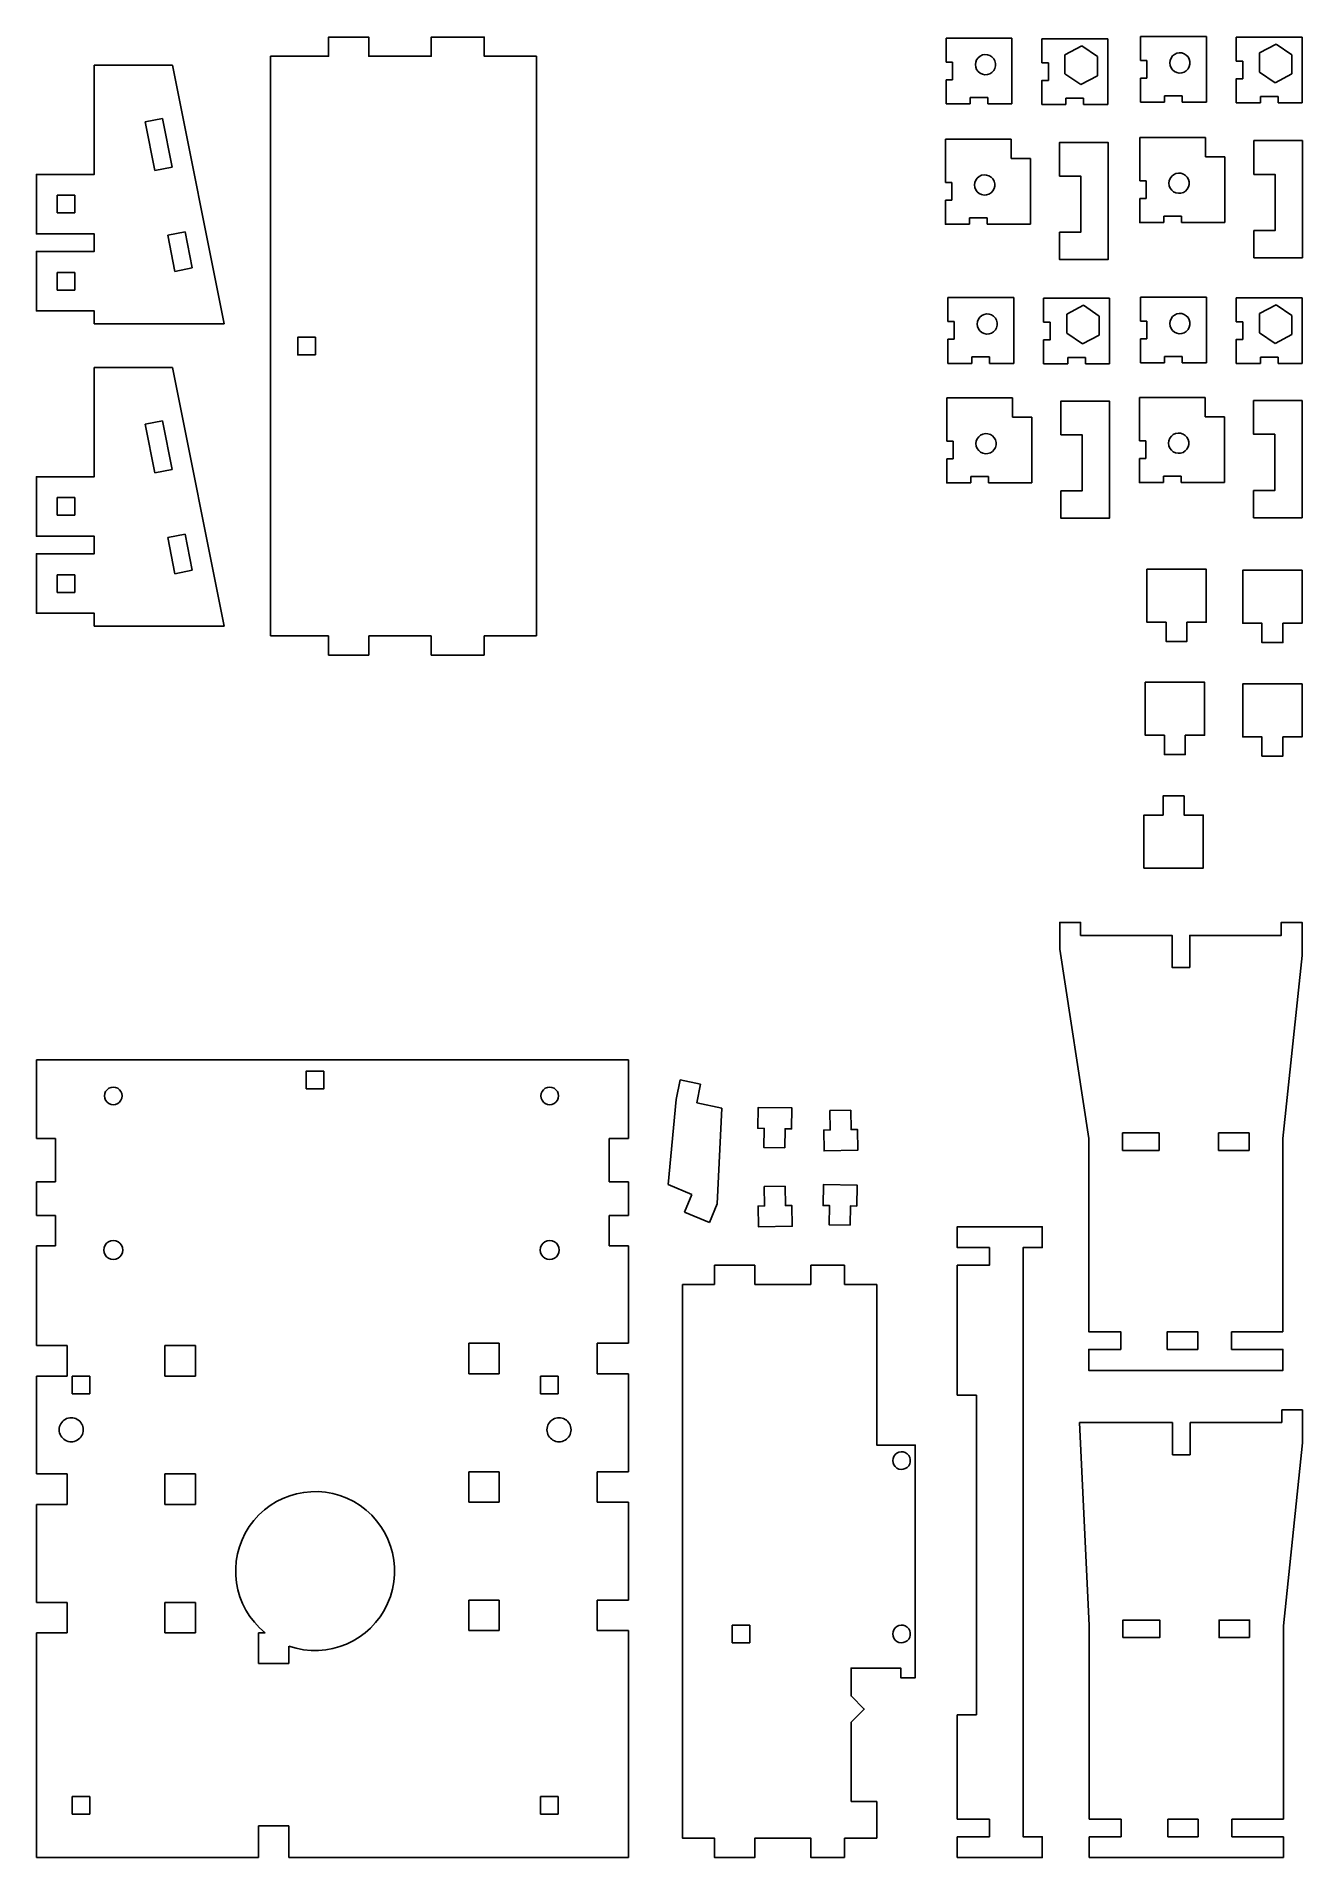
# Model space of a CAD drawing. Extents: x 7 to 204, y 7 to 290.
import ezdxf

# ---------------------------------------------------------------- set-up
doc = ezdxf.new("R2010")
doc.units = 0
for name, color, linetype in [('Base_pole_001_contour', 7, 'CONTINUOUS'), ('Base_pole_002_contour', 7, 'CONTINUOUS'), ('Base_pole_003_contour', 7, 'CONTINUOUS'), ('Base_pole_004_contour', 7, 'CONTINUOUS'), ('Base_pole_005_contour', 7, 'CONTINUOUS'), ('Enclosure___Card_reader_Back_beam_contour', 7, 'CONTINUOUS'), ('Enclosure___Card_reader_peg_001_contour', 7, 'CONTINUOUS'), ('Enclosure___Card_reader_peg_002_contour', 7, 'CONTINUOUS'), ('Enclosure___Card_reader_peg_003_contour', 7, 'CONTINUOUS'), ('Enclosure___Card_reader_peg_004_contour', 7, 'CONTINUOUS'), ('Enclosure___Lid_nut_holder_banana_peg002_contour', 7, 'CONTINUOUS'), ('Enclosure___Lid_nut_holder_base002_contour', 7, 'CONTINUOUS'), ('Enclosure___Lid_nut_holder_nut_mount002_contour', 7, 'CONTINUOUS'), ('Enclosure___Lid_Nut_holder_pull_plate002_contour', 7, 'CONTINUOUS'), ('OLED_stand_beam_contour', 7, 'CONTINUOUS'), ('OLED_stand_L_002_contour', 7, 'CONTINUOUS'), ('Reader_mount_002_contour', 7, 'CONTINUOUS'), ('View002', 7, 'CONTINUOUS'), ('View003', 7, 'CONTINUOUS')]:
    doc.layers.add(name, color=color, linetype=linetype)

msp = doc.modelspace()

# ---------------------------------------------------------------- linework, layer by layer
at = {"layer": 'Base_pole_001_contour', "color": 7}
for points in [[(185.250209, 160.680399), (188.375211, 160.680399), (188.375211, 168.930599), (185.375209, 168.930599), (185.375209, 171.930598), (182.12521, 171.930598), (182.12521, 168.930599), (179.125211, 168.930599), (179.125211, 160.680399), (182.25021, 160.680399)], [(185.250209, 160.680399), (182.25021, 160.680399)]]:
    msp.add_lwpolyline(points, dxfattribs=at)
at = {"layer": 'Base_pole_002_contour', "color": 7}
for points in [[(200.64735, 189.371998), (203.772352, 189.371998), (203.772352, 181.121996), (200.772353, 181.121996), (200.772353, 178.121997), (197.522351, 178.121997), (197.522351, 181.121996), (194.522352, 181.121996), (194.522352, 189.371998), (197.647351, 189.371998)], [(200.64735, 189.371998), (197.647351, 189.371998)]]:
    msp.add_lwpolyline(points, dxfattribs=at)
at = {"layer": 'Base_pole_003_contour', "color": 7}
for points in [[(185.44953, 189.619526), (188.574532, 189.619526), (188.574532, 181.369527), (185.574533, 181.369527), (185.574533, 178.369525), (182.324531, 178.369525), (182.324531, 181.369527), (179.324532, 181.369527), (179.324532, 189.619526), (182.449531, 189.619526)], [(185.44953, 189.619526), (182.449531, 189.619526)]]:
    msp.add_lwpolyline(points, dxfattribs=at)
at = {"layer": 'Base_pole_004_contour', "color": 7}
for points in [[(185.710632, 207.2222), (188.835631, 207.2222), (188.835631, 198.9722), (185.835631, 198.9722), (185.835631, 195.972199), (182.585633, 195.972199), (182.585633, 198.9722), (179.585631, 198.9722), (179.585631, 207.2222), (182.710632, 207.2222)], [(185.710632, 207.2222), (182.710632, 207.2222)]]:
    msp.add_lwpolyline(points, dxfattribs=at)
at = {"layer": 'Base_pole_005_contour', "color": 7}
for points in [[(200.646845, 207.062167), (203.771847, 207.062167), (203.771847, 198.812167), (200.771847, 198.812167), (200.771847, 195.812168), (197.521846, 195.812168), (197.521846, 198.812167), (194.521847, 198.812167), (194.521847, 207.062167), (197.646846, 207.062167)], [(200.646845, 207.062167), (197.646846, 207.062167)]]:
    msp.add_lwpolyline(points, dxfattribs=at)
at = {"layer": 'Enclosure___Card_reader_Back_beam_contour', "color": 7}
for points in [[(106.880054, 127.691561), (106.255754, 124.622561)], [(106.880054, 127.691561), (110.064854, 127.043562)], [(110.064854, 127.043562), (109.466753, 124.103563)], [(105.008754, 111.381563), (106.255754, 124.622561)], [(113.368952, 123.309561), (109.466753, 124.103563)], [(113.368952, 123.309561), (112.656752, 108.372562)], [(108.674053, 109.863563), (105.008754, 111.381563)], [(108.674053, 109.863563), (107.526053, 107.092561)], [(111.452554, 105.465561), (112.656752, 108.372562)], [(107.526053, 107.092561), (111.452554, 105.465561)]]:
    msp.add_lwpolyline(points, dxfattribs=at)
at = {"layer": 'Enclosure___Card_reader_peg_001_contour', "color": 7}
msp.add_lwpolyline([(133.343377, 105.054333), (130.093395, 105.111332), (130.146391, 108.110334), (129.146398, 108.128325), (129.202384, 111.377332), (134.452379, 111.286334), (134.395387, 108.036332), (133.395395, 108.054324)], close=True, dxfattribs=at)
at = {"layer": 'Enclosure___Card_reader_peg_002_contour', "color": 7}
msp.add_lwpolyline([(123.16864, 117.087254), (119.919141, 117.144254), (119.97154, 120.143255), (118.971642, 120.161247), (119.02834, 123.410254), (124.277541, 123.319256), (124.22084, 120.069254), (123.221041, 120.087246)], close=True, dxfattribs=at)
at = {"layer": 'Enclosure___Card_reader_peg_003_contour', "color": 7}
msp.add_lwpolyline([(119.96814, 111.064692), (123.218123, 111.121691), (123.27014, 108.121692), (124.270132, 108.139684), (124.327124, 104.88969), (119.078134, 104.797692), (119.021143, 108.047691), (120.021136, 108.064704)], close=True, dxfattribs=at)
at = {"layer": 'Enclosure___Card_reader_peg_004_contour', "color": 7}
msp.add_lwpolyline([(130.193068, 122.899663), (133.442067, 122.956663), (133.495068, 119.957663), (134.495069, 119.97465), (134.551068, 116.725664), (129.302068, 116.633663), (129.245069, 119.882665), (130.245067, 119.900656)], close=True, dxfattribs=at)
at = {"layer": 'Enclosure___Lid_nut_holder_banana_peg002_contour', "color": 7}
msp.add_lwpolyline([(199.647352, 233.487168), (203.772352, 233.487168), (203.772352, 215.237162), (196.222353, 215.237162), (196.222353, 219.487164), (199.522353, 219.487164), (199.522353, 228.237173), (196.222353, 228.237173), (196.222353, 233.487168)], close=True, dxfattribs=at)
at = {"layer": 'Enclosure___Lid_nut_holder_base002_contour', "color": 7}
for points in [[(178.606836, 245.859857), (178.606836, 249.609849)], [(178.606836, 249.609849), (188.856834, 249.609849)], [(188.856834, 249.609849), (188.856834, 239.359865)], [(183.583636, 246.56304), (183.887835, 246.814659)], [(183.887835, 246.814659), (184.245136, 246.982749)], [(184.245136, 246.982749), (184.632936, 247.056753)], [(184.632936, 247.056753), (185.026935, 247.031882)], [(185.026935, 247.031961), (185.402434, 246.909962)], [(185.402434, 246.909962), (185.735735, 246.698454)], [(178.606836, 245.859857), (179.606834, 245.859857)], [(179.606834, 245.859857), (179.606834, 243.109857)], [(183.156836, 245.484863), (183.206334, 245.876552)], [(183.206334, 245.093147), (183.156836, 245.484863)], [(183.206334, 245.876552), (183.351636, 246.243662)], [(183.351636, 244.726144), (183.206334, 245.093147)], [(183.351636, 246.243662), (183.583636, 246.56304)], [(183.583636, 244.406765), (183.351636, 244.726144)], [(183.887835, 244.155041), (183.583636, 244.406765)], [(184.245136, 243.986951), (183.887835, 244.155041)], [(184.632936, 243.912947), (184.245136, 243.986951)], [(185.026935, 243.937765), (184.632936, 243.912894)], [(185.402434, 244.059764), (185.026935, 243.937765)], [(185.735735, 244.271352), (185.402434, 244.059764)], [(185.735735, 246.698454), (186.006036, 246.41064)], [(186.006036, 244.559165), (185.735735, 244.271352)], [(186.006036, 246.41064), (186.196235, 246.064644)], [(186.196235, 244.905055), (186.006036, 244.559165)], [(186.196235, 246.064644), (186.294435, 245.682242)], [(186.294435, 245.287457), (186.196235, 244.905055)], [(186.294435, 245.682242), (186.294435, 245.287457)], [(178.606836, 243.109857), (178.606836, 239.359865)], [(179.606834, 243.109857), (178.606836, 243.109857)], [(178.606836, 239.359865), (182.356837, 239.359865)], [(182.356837, 240.359857), (185.106837, 240.359857)], [(182.356837, 239.359865), (182.356837, 240.359857)], [(185.106837, 240.359857), (185.106837, 239.359865)], [(185.106837, 239.359865), (188.856834, 239.359865)]]:
    msp.add_lwpolyline(points, dxfattribs=at)
at = {"layer": 'Enclosure___Lid_nut_holder_nut_mount002_contour', "color": 7}
for points in [[(203.772352, 249.518886), (193.522351, 249.518886)], [(193.522351, 245.768893), (193.522351, 249.518886)], [(199.733651, 248.405175), (197.11725, 247.029077)], [(197.11725, 247.029077), (197.11725, 244.063177)], [(202.177552, 246.724674), (199.733651, 248.405175)], [(203.772352, 249.518886), (203.772352, 239.268874)], [(194.522352, 245.768893), (194.522352, 243.018893), (193.522351, 243.018893), (193.522351, 239.268874)], [(194.522352, 245.768893), (193.522351, 245.768893)], [(197.11725, 244.063177), (199.561151, 242.382571)], [(202.177552, 243.758774), (202.177552, 246.724674)], [(199.561151, 242.382571), (202.177552, 243.758774)], [(197.272352, 239.268874), (193.522351, 239.268874)], [(197.272352, 240.268894), (197.272352, 239.268874)], [(200.022352, 240.268894), (197.272352, 240.268894)], [(200.022352, 239.268874), (200.022352, 240.268894)], [(203.772352, 239.268874), (200.022352, 239.268874)]]:
    msp.add_lwpolyline(points, dxfattribs=at)
at = {"layer": 'Enclosure___Lid_Nut_holder_pull_plate002_contour', "color": 7}
for points in [[(178.429065, 233.979637), (178.429065, 230.854643)], [(178.429065, 233.979637), (188.679063, 233.979637)], [(188.679063, 233.979637), (188.679063, 230.979632)], [(178.429065, 227.229349), (178.429065, 230.854643)], [(191.679065, 230.979632), (188.679063, 230.979632)], [(191.679065, 230.979632), (191.679065, 220.72933)], [(178.429065, 227.229349), (179.429063, 227.229349)], [(179.429063, 227.229349), (179.429063, 224.479349)], [(183.028564, 227.246335), (182.979065, 226.854355)], [(183.173965, 227.613338), (183.028564, 227.246335)], [(183.405965, 227.932346), (183.173965, 227.613338)], [(183.710165, 228.184441), (183.405965, 227.932346)], [(184.067365, 228.352531), (183.710165, 228.184441)], [(184.455165, 228.426535), (184.067365, 228.352531)], [(184.849265, 228.401744), (184.455165, 228.426615)], [(185.224663, 228.279744), (184.849265, 228.401744)], [(185.558065, 228.068342), (185.224663, 228.279744)], [(185.828265, 227.780343), (185.558065, 228.068342)], [(186.018464, 227.434348), (185.828265, 227.780343)], [(186.116664, 227.052342), (186.018464, 227.434348)], [(186.116664, 226.657346), (186.116664, 227.052342)], [(182.179066, 220.72933), (178.429065, 220.72933), (178.429065, 224.479349)], [(179.429063, 224.479349), (178.429065, 224.479349)], [(182.979065, 226.854355), (183.028564, 226.463353)], [(183.028564, 226.463353), (183.173965, 226.09635)], [(183.173965, 226.09635), (183.405965, 225.776336)], [(183.405965, 225.776336), (183.710165, 225.524347)], [(183.710165, 225.524347), (184.067365, 225.356337)], [(184.067365, 225.356337), (184.455165, 225.282333)], [(184.455165, 225.282333), (184.849265, 225.307468)], [(184.849265, 225.307336), (185.224663, 225.429335)], [(185.224663, 225.429335), (185.558065, 225.641346)], [(185.558065, 225.641346), (185.828265, 225.929345)], [(185.828265, 225.929345), (186.018464, 226.27534)], [(186.018464, 226.27534), (186.116664, 226.657346)], [(182.179066, 221.729349), (184.929066, 221.729349)], [(182.179066, 220.72933), (182.179066, 221.729349)], [(184.929066, 221.729349), (184.929066, 220.72933)], [(191.679065, 220.72933), (188.554064, 220.72933), (184.929066, 220.72933)]]:
    msp.add_lwpolyline(points, dxfattribs=at)
at = {"layer": 'OLED_stand_beam_contour', "color": 7}
for points in [[(150.045394, 78.572158), (150.045394, 98.822157), (155.045384, 98.822157), (155.045384, 101.572157), (150.045394, 101.572157), (150.045394, 104.822158), (160.170389, 104.822158), (163.295383, 104.822158), (163.295383, 101.572157), (160.295405, 101.572157), (160.295405, 9.82215), (163.295383, 9.82215), (163.295383, 6.572167), (160.170389, 6.572167)], [(150.045394, 78.572158), (153.045398, 78.572158)], [(153.045398, 78.572158), (153.045398, 28.82217)], [(150.045394, 28.82217), (150.045394, 12.572149)], [(153.045398, 28.82217), (150.045394, 28.82217)], [(150.045394, 12.572149), (155.045384, 12.572149)], [(155.045384, 12.572149), (155.045384, 9.82215)], [(150.045394, 9.82215), (150.045394, 6.572167)], [(155.045384, 9.82215), (150.045394, 9.82215)], [(150.045394, 6.572167), (160.170389, 6.572167)]]:
    msp.add_lwpolyline(points, dxfattribs=at)
at = {"layer": 'OLED_stand_L_002_contour', "color": 7}
for points in [[(203.772352, 147.073661), (203.772352, 150.080661), (203.772352, 152.20566), (200.522353, 152.20566), (200.522353, 150.205661), (186.272353, 150.205661), (186.272353, 145.20566), (183.522353, 145.20566), (183.522353, 150.205661), (169.272357, 150.205661), (169.272357, 152.20566), (166.022348, 152.20566), (166.022348, 150.080661)], [(166.022348, 148.071661), (166.022348, 150.080661)], [(170.522355, 118.57166), (166.022348, 148.071661)], [(200.772353, 118.57366), (203.772352, 147.073661)], [(175.772352, 119.455659), (175.772352, 116.705659)], [(181.522354, 119.455659), (175.772352, 119.455659)], [(181.522354, 116.705659), (181.522354, 119.455659)], [(190.772354, 119.455659), (190.772354, 116.705659)], [(195.522353, 119.455659), (190.772354, 119.455659)], [(195.522353, 116.705659), (195.522353, 119.455659)], [(170.522355, 118.57166), (170.522355, 88.45566), (175.522353, 88.45566), (175.522353, 85.70566), (170.522355, 85.70566), (170.522355, 82.455659), (200.772353, 82.455659), (200.772353, 85.70566), (192.772353, 85.70566)], [(175.772352, 116.705659), (181.522354, 116.705659)], [(190.772354, 116.705659), (195.522353, 116.705659)], [(200.772353, 88.45566), (200.772353, 118.57366)], [(182.772354, 85.70566), (182.772354, 88.45566), (187.522353, 88.45566), (187.522353, 85.70566)], [(192.772353, 88.45566), (192.772353, 85.70566)], [(200.772353, 88.45566), (192.772353, 88.45566)], [(182.772354, 85.70566), (187.522353, 85.70566)]]:
    msp.add_lwpolyline(points, dxfattribs=at)
at = {"layer": 'Reader_mount_002_contour', "color": 7}
for points in [[(112.242722, 98.822157), (118.492722, 98.822157)], [(112.242722, 95.822155), (112.242722, 98.822157)], [(118.492722, 98.822157), (118.492722, 95.822155)], [(127.242723, 98.822157), (132.492724, 98.822157)], [(127.242723, 95.822155), (127.242723, 98.822157)], [(132.492724, 98.822157), (132.492724, 95.822155)], [(107.242724, 95.822155), (112.242722, 95.822155)], [(107.242724, 95.822155), (107.242724, 9.572171), (112.242722, 9.572171), (112.242722, 6.572167), (118.492722, 6.572167), (118.492722, 9.572171), (127.242723, 9.572171), (127.242723, 6.572167), (132.492724, 6.572167)], [(118.492722, 95.822155), (127.242723, 95.822155)], [(132.492724, 95.822155), (137.492724, 95.822155)], [(133.492724, 15.322149), (133.492724, 27.645171), (135.544721, 29.697173), (133.492724, 31.74817), (133.492724, 36.072155), (141.242722, 36.072155), (141.242722, 34.572156), (143.492723, 34.572156), (143.492723, 70.822155), (137.492724, 70.822155), (137.492724, 95.822155)], [(139.992722, 68.397156), (140.035722, 68.739156)], [(140.035722, 68.055155), (139.992722, 68.397156)], [(140.035722, 68.739156), (140.162722, 69.059156)], [(140.162722, 69.059156), (140.365723, 69.338157)], [(140.365723, 69.338157), (140.630722, 69.558155)], [(140.630722, 69.558155), (140.942721, 69.704155)], [(140.942721, 69.704155), (141.281724, 69.769155)], [(141.281724, 69.769155), (141.625722, 69.747142)], [(141.625722, 69.747155), (141.952723, 69.641155)], [(141.952723, 69.641155), (142.243723, 69.456156)], [(142.243723, 69.456156), (142.479723, 69.205156)], [(142.479723, 69.205156), (142.645723, 68.903155)], [(142.645723, 68.903155), (142.731723, 68.569156)], [(142.731723, 68.224155), (142.645723, 67.890156)], [(142.731723, 68.569156), (142.731723, 68.224155)], [(140.162722, 67.734155), (140.035722, 68.055155)], [(140.365723, 67.455157), (140.162722, 67.734155)], [(140.630722, 67.236156), (140.365723, 67.455157)], [(140.942721, 67.089156), (140.630722, 67.236156)], [(141.281724, 67.024156), (140.942721, 67.089156)], [(141.625722, 67.046156), (141.281724, 67.024143)], [(141.952723, 67.152156), (141.625722, 67.046156)], [(142.243723, 67.337156), (141.952723, 67.152156)], [(142.479723, 67.588155), (142.243723, 67.337156)], [(142.645723, 67.890156), (142.479723, 67.588155)], [(114.992724, 42.772157), (114.992724, 40.022157)], [(117.742724, 42.772157), (114.992724, 42.772157)], [(117.742724, 40.022157), (117.742724, 42.772157)], [(140.365723, 42.338155), (140.630722, 42.558156)], [(140.630722, 42.558156), (140.942721, 42.704156)], [(140.942721, 42.704156), (141.281724, 42.769156)], [(141.281724, 42.769156), (141.625722, 42.747169)], [(141.625722, 42.747156), (141.952723, 42.641156)], [(141.952723, 42.641156), (142.243723, 42.456157)], [(114.992724, 40.022157), (117.742724, 40.022157)], [(139.992722, 41.397157), (140.035722, 41.739157)], [(140.035722, 41.055156), (139.992722, 41.397157)], [(140.035722, 41.739157), (140.162722, 42.059158)], [(140.162722, 40.734156), (140.035722, 41.055156)], [(140.162722, 42.059158), (140.365723, 42.338155)], [(140.365723, 40.455155), (140.162722, 40.734156)], [(140.630722, 40.236157), (140.365723, 40.455155)], [(140.942721, 40.089157), (140.630722, 40.236157)], [(141.281724, 40.024157), (140.942721, 40.089157)], [(141.625722, 40.046157), (141.281724, 40.024144)], [(141.952723, 40.152157), (141.625722, 40.046157)], [(142.243723, 40.337157), (141.952723, 40.152157)], [(142.243723, 42.456157), (142.479723, 42.205157)], [(142.479723, 40.588156), (142.243723, 40.337157)], [(142.479723, 42.205157), (142.645723, 41.903157)], [(142.645723, 40.890157), (142.479723, 40.588156)], [(142.645723, 41.903157), (142.731723, 41.569157)], [(142.731723, 41.224156), (142.645723, 40.890157)], [(142.731723, 41.569157), (142.731723, 41.224156)], [(137.492724, 15.322149), (133.492724, 15.322149)], [(137.492724, 9.572171), (137.492724, 15.322149)], [(132.492724, 9.572171), (132.492724, 6.572167)], [(137.492724, 9.572171), (132.492724, 9.572171)]]:
    msp.add_lwpolyline(points, dxfattribs=at)
at = {"layer": 'View002', "color": 7}
for points in [[(6.572153, 130.822154), (98.822155, 130.822154)], [(6.572153, 118.572152), (6.572153, 130.822154)], [(98.822155, 130.822154), (98.822155, 118.572152)], [(9.572152, 118.572152), (6.572153, 118.572152)], [(9.572152, 111.822152), (9.572152, 118.572152)], [(95.822154, 118.572152), (95.822154, 111.822152)], [(98.822155, 118.572152), (95.822154, 118.572152)], [(6.572153, 111.822152), (9.572152, 111.822152)], [(6.572153, 106.572152), (6.572153, 111.822152)], [(95.822154, 111.822152), (98.822155, 111.822152)], [(98.822155, 111.822152), (98.822155, 106.572152)], [(9.572152, 106.572152), (6.572153, 106.572152)], [(9.572152, 101.822151), (9.572152, 106.572152)], [(95.822154, 106.572152), (95.822154, 101.822151)], [(98.822155, 106.572152), (95.822154, 106.572152)], [(6.572153, 101.822151), (9.572152, 101.822151)], [(6.572153, 86.321153), (6.572153, 101.822151)], [(95.822154, 101.822151), (98.822155, 101.822151)], [(98.822155, 101.822151), (98.822155, 86.665153)], [(11.349152, 86.321153), (6.572153, 86.321153)], [(11.349152, 81.571151), (11.349152, 86.321153)], [(26.599155, 86.321153), (26.599155, 81.571151)], [(31.349154, 86.321153), (26.599155, 86.321153)], [(31.349154, 81.571151), (31.349154, 86.321153)], [(73.929155, 86.665153), (73.929155, 81.915152)], [(78.679154, 86.665153), (73.929155, 86.665153)], [(78.679154, 81.915152), (78.679154, 86.665153)], [(93.929155, 86.665153), (93.929155, 81.915152)], [(98.822155, 86.665153), (93.929155, 86.665153)], [(6.572153, 81.571151), (11.349152, 81.571151)], [(6.572153, 66.321153), (6.572153, 81.571151)], [(12.122153, 81.572152), (12.122153, 78.822152)], [(14.872153, 81.572152), (12.122153, 81.572152)], [(14.872153, 78.822152), (14.872153, 81.572152)], [(26.599155, 81.571151), (31.349154, 81.571151)], [(73.929155, 81.915152), (78.679154, 81.915152)], [(85.122155, 81.572152), (85.122155, 78.822152)], [(87.872155, 81.572152), (85.122155, 81.572152)], [(87.872155, 78.822152), (87.872155, 81.572152)], [(93.929155, 81.915152), (98.822155, 81.915152)], [(98.822155, 81.915152), (98.822155, 66.665154)], [(12.122153, 78.822152), (14.872153, 78.822152)], [(85.122155, 78.822152), (87.872155, 78.822152)], [(11.349152, 66.321153), (6.572153, 66.321153)], [(11.349152, 61.571152), (11.349152, 66.321153)], [(26.599155, 66.321153), (26.599155, 61.571152)], [(31.349154, 66.321153), (26.599155, 66.321153)], [(31.349154, 61.571152), (31.349154, 66.321153)], [(73.929155, 66.665154), (73.929155, 61.915152)], [(78.679154, 66.665154), (73.929155, 66.665154)], [(78.679154, 61.915152), (78.679154, 66.665154)], [(93.929155, 66.665154), (93.929155, 61.915152)], [(98.822155, 66.665154), (93.929155, 66.665154)], [(6.572153, 61.571152), (11.349152, 61.571152)], [(6.572153, 46.321153), (6.572153, 61.571152)], [(26.599155, 61.571152), (31.349154, 61.571152)], [(73.929155, 61.915152), (78.679154, 61.915152)], [(93.929155, 61.915152), (98.822155, 61.915152)], [(98.822155, 61.915152), (98.822155, 46.665151)], [(11.349152, 46.321153), (6.572153, 46.321153)], [(11.349152, 41.571152), (11.349152, 46.321153)], [(31.349154, 46.321153), (26.599155, 46.321153)], [(26.599155, 46.321153), (26.599155, 41.571152)], [(31.349154, 41.571152), (31.349154, 46.321153)], [(78.679154, 46.665151), (73.929155, 46.665151)], [(73.929155, 46.665151), (73.929155, 41.915153)], [(78.679154, 41.915153), (78.679154, 46.665151)], [(93.929155, 46.665151), (93.929155, 41.915153)], [(98.822155, 46.665151), (93.929155, 46.665151)], [(6.572153, 41.571152), (11.349152, 41.571152)], [(6.572153, 6.572167), (6.572153, 41.571152)], [(26.599155, 41.571152), (31.349154, 41.571152)], [(41.168153, 41.571152), (41.168153, 36.821151)], [(42.220155, 41.571152), (41.168153, 41.571152)], [(73.929155, 41.915153), (78.679154, 41.915153)], [(98.822155, 6.572167), (98.822155, 41.915153), (93.929155, 41.915153)], [(45.918154, 36.821151), (45.918154, 39.513152)], [(41.168153, 36.821151), (45.918154, 36.821151)], [(12.122153, 16.072164), (12.122153, 13.322164)], [(14.872153, 16.072164), (12.122153, 16.072164)], [(14.872153, 13.322164), (14.872153, 16.072164)], [(85.122155, 16.072164), (85.122155, 13.322164)], [(87.872155, 16.072164), (85.122155, 16.072164)], [(87.872155, 13.322164), (87.872155, 16.072164)], [(12.122153, 13.322164), (14.872153, 13.322164)], [(41.168153, 11.496168), (41.168153, 6.572167)], [(45.918154, 11.496168), (41.168153, 11.496168)], [(45.918154, 6.572167), (45.918154, 11.496168)], [(85.122155, 13.322164), (87.872155, 13.322164)], [(41.168153, 6.572167), (6.572153, 6.572167)], [(45.918154, 6.572167), (98.822155, 6.572167)]]:
    msp.add_lwpolyline(points, dxfattribs=at)
for points in [[(51.372154, 129.072152), (51.372154, 126.322152), (48.622154, 126.322152), (48.622154, 129.072152)], [(19.922152, 125.197152)], [(87.922156, 125.197152)], [(20.022154, 101.197152)], [(88.022155, 101.197152)], [(13.872152, 73.197152)], [(89.872156, 73.197152)]]:
    msp.add_lwpolyline(points, close=True, dxfattribs=at)
for points in [[(17.859478, 126.388439), (17.433963, 126.142685), (17.171937, 125.688535), (17.172152, 125.197152)], [(17.172152, 125.197152), (17.171937, 124.705768), (17.433963, 124.251618), (17.859478, 124.005864)], [(19.234826, 126.388439), (18.809311, 126.634193), (18.284993, 126.634193), (17.859478, 126.388439)], [(19.922152, 125.197152), (19.922367, 125.688535), (19.660341, 126.142685), (19.234826, 126.388439)], [(19.234826, 124.005864), (19.660341, 124.251618), (19.922367, 124.705768), (19.922152, 125.197152)], [(85.859656, 126.387937), (85.434229, 126.142316), (85.172156, 125.688392), (85.172156, 125.197152)], [(85.172156, 125.197152), (85.172156, 124.705912), (85.434229, 124.251987), (85.859656, 124.006367)], [(87.234656, 126.387937), (86.809229, 126.633557), (86.285082, 126.633557), (85.859656, 126.387937)], [(87.922156, 125.197152), (87.922156, 125.688392), (87.660082, 126.142316), (87.234656, 126.387937)], [(87.234656, 124.006367), (87.660082, 124.251987), (87.922156, 124.705912), (87.922156, 125.197152)], [(17.859478, 124.005864), (18.284993, 123.76011), (18.809311, 123.76011), (19.234826, 124.005864)], [(85.859656, 124.006367), (86.285082, 123.760747), (86.809229, 123.760747), (87.234656, 124.006367)], [(17.809653, 102.47454), (17.353286, 102.211057), (17.072153, 101.724119), (17.072153, 101.197152)], [(19.284654, 102.47454), (18.828287, 102.738023), (18.26602, 102.738023), (17.809653, 102.47454)], [(20.022154, 101.197152), (20.022154, 101.724119), (19.74102, 102.211057), (19.284654, 102.47454)], [(85.809654, 102.47454), (85.353287, 102.211056), (85.072154, 101.724119), (85.072154, 101.197152)], [(87.284655, 102.47454), (86.828288, 102.738023), (86.266021, 102.738023), (85.809654, 102.47454)], [(88.022155, 101.197152), (88.022155, 101.724119), (87.741021, 102.211056), (87.284655, 102.47454)], [(17.072153, 101.197152), (17.072153, 100.670185), (17.353286, 100.183248), (17.809653, 99.919764)], [(17.809653, 99.919764), (18.26602, 99.656281), (18.828287, 99.656281), (19.284654, 99.919764)], [(19.284654, 99.919764), (19.74102, 100.183248), (20.022154, 100.670185), (20.022154, 101.197152)], [(85.072154, 101.197152), (85.072154, 100.670185), (85.353287, 100.183248), (85.809654, 99.919764)], [(85.809654, 99.919764), (86.266021, 99.656281), (86.828288, 99.656281), (87.284655, 99.919764)], [(87.284655, 99.919764), (87.741021, 100.183248), (88.022155, 100.670185), (88.022155, 101.197152)], [(11.059652, 74.82095), (10.479525, 74.486014), (10.122152, 73.867026), (10.122152, 73.197152)], [(12.934652, 74.82095), (12.354525, 75.155887), (11.639779, 75.155887), (11.059652, 74.82095)], [(13.872152, 73.197152), (13.872152, 73.867026), (13.514779, 74.486014), (12.934652, 74.82095)], [(87.059656, 74.82095), (86.479528, 74.486014), (86.122155, 73.867026), (86.122155, 73.197152)], [(88.934656, 74.82095), (88.354529, 75.155887), (87.639783, 75.155887), (87.059656, 74.82095)], [(89.872156, 73.197152), (89.872156, 73.867026), (89.514783, 74.486014), (88.934656, 74.82095)], [(10.122152, 73.197152), (10.122152, 72.527279), (10.479525, 71.908291), (11.059652, 71.573355)], [(11.059652, 71.573355), (11.639779, 71.238418), (12.354525, 71.238418), (12.934652, 71.573355)], [(12.934652, 71.573355), (13.514779, 71.908291), (13.872152, 72.527279), (13.872152, 73.197152)], [(86.122155, 73.197152), (86.122155, 72.527279), (86.479528, 71.908291), (87.059656, 71.573355)], [(87.059656, 71.573355), (87.639783, 71.238418), (88.354529, 71.238418), (88.934656, 71.573355)], [(88.934656, 71.573355), (89.514783, 71.908291), (89.872156, 72.527279), (89.872156, 73.197152)], [(56.013859, 62.011027), (50.401233, 65.133821), (43.33244, 63.443604), (39.739508, 58.119672)], [(61.287473, 46.130657), (63.917089, 51.990566), (61.626485, 58.888233), (56.013859, 62.011027)], [(39.739508, 58.119672), (36.146576, 52.79574), (37.223936, 45.607975), (42.219893, 41.571414)], [(45.918252, 39.513694), (51.982209, 37.396658), (58.657857, 40.270748), (61.287473, 46.130657)]]:
    msp.add_open_spline(points, degree=3, dxfattribs=at)
at = {"layer": 'View003', "color": 7}
for points in [[(84.501334, 287.116587), (76.35132, 287.116587), (76.35132, 290.116586), (68.101321, 290.116586), (68.101321, 287.116587), (58.351319, 287.116587), (58.351319, 290.116586), (52.101332, 290.116586), (52.101332, 287.116587), (43.051312, 287.116587), (43.051312, 196.866588)], [(148.319942, 286.191889), (148.319942, 289.941882)], [(148.319942, 289.941882), (158.56994, 289.941882)], [(158.56994, 289.941882), (158.56994, 279.691897)], [(173.485458, 289.850918), (163.235457, 289.850918)], [(163.235457, 286.100925), (163.235457, 289.850918)], [(173.485458, 289.850918), (173.485458, 279.600907)], [(178.606836, 286.457557), (178.606836, 290.20755)], [(178.606836, 290.20755), (188.856834, 290.20755)], [(188.856834, 290.20755), (188.856834, 279.957565)], [(203.772352, 290.116586), (193.522351, 290.116586)], [(193.522351, 286.366593), (193.522351, 290.116586)], [(203.772352, 290.116586), (203.772352, 279.866575)], [(84.501334, 196.866588), (84.501334, 287.116587)], [(152.919441, 286.208584), (153.064742, 286.575694)], [(153.064742, 286.575694), (153.296742, 286.895072)], [(153.296742, 286.895072), (153.600941, 287.146691)], [(153.600941, 287.146691), (153.958242, 287.314781)], [(153.958242, 287.314781), (154.346042, 287.388785)], [(154.346042, 287.388785), (154.740041, 287.363914)], [(154.740041, 287.363993), (155.11554, 287.241994)], [(155.11554, 287.241994), (155.448841, 287.030486)], [(155.448841, 287.030486), (155.719142, 286.742672)], [(155.719142, 286.742672), (155.909341, 286.396677)], [(169.446758, 288.737207), (166.830356, 287.361109)], [(166.830356, 287.361109), (166.830356, 284.39521)], [(171.890658, 287.056706), (169.446758, 288.737207)], [(171.890658, 284.090806), (171.890658, 287.056706)], [(183.156836, 286.082563), (183.206334, 286.474252)], [(183.206334, 286.474252), (183.351636, 286.841362)], [(183.351636, 286.841362), (183.583636, 287.16074)], [(183.583636, 287.16074), (183.887835, 287.412359)], [(183.887835, 287.412359), (184.245136, 287.580449)], [(184.245136, 287.580449), (184.632936, 287.654453)], [(184.632936, 287.654453), (185.026935, 287.629582)], [(185.026935, 287.629661), (185.402434, 287.507662)], [(185.402434, 287.507662), (185.735735, 287.296154)], [(185.735735, 287.296154), (186.006036, 287.00834)], [(186.006036, 287.00834), (186.196235, 286.662345)], [(186.196235, 286.662345), (186.294435, 286.279942)], [(199.733651, 289.002875), (197.11725, 287.626777)], [(197.11725, 287.626777), (197.11725, 284.660878)], [(202.177552, 287.322374), (199.733651, 289.002875)], [(202.177552, 284.356475), (202.177552, 287.322374)], [(15.572166, 245.461842), (15.572166, 247.46184), (6.572153, 247.46184), (6.572153, 256.71184), (15.572166, 256.71184), (15.572166, 259.46184), (6.572153, 259.46184), (6.572153, 268.71184), (15.572166, 268.71184), (15.572166, 285.71184)], [(21.697165, 285.71184), (15.572166, 285.71184)], [(24.69717, 285.71184), (21.697165, 285.71184)], [(27.800149, 285.71184), (24.69717, 285.71184)], [(35.85015, 245.461842), (27.800149, 285.71184)], [(148.319942, 286.191889), (149.31994, 286.191889)], [(149.31994, 286.191889), (149.31994, 283.441889)], [(152.869942, 285.816895), (152.919441, 286.208584)], [(152.919441, 285.42518), (152.869942, 285.816895)], [(153.064742, 285.058176), (152.919441, 285.42518)], [(153.296742, 284.738797), (153.064742, 285.058176)], [(153.600941, 284.487073), (153.296742, 284.738797)], [(153.958242, 284.318983), (153.600941, 284.487073)], [(154.346042, 284.244979), (153.958242, 284.318983)], [(154.740041, 284.269797), (154.346042, 284.244926)], [(155.11554, 284.391796), (154.740041, 284.269797)], [(155.448841, 284.603384), (155.11554, 284.391796)], [(155.719142, 284.891197), (155.448841, 284.603384)], [(155.909341, 285.237087), (155.719142, 284.891197)], [(155.909341, 286.396677), (156.007541, 286.014274)], [(156.007541, 285.61949), (155.909341, 285.237087)], [(156.007541, 286.014274), (156.007541, 285.61949)], [(164.235458, 286.100925), (164.235458, 283.350926), (163.235457, 283.350926), (163.235457, 279.600907)], [(164.235458, 286.100925), (163.235457, 286.100925)], [(166.830356, 284.39521), (169.274257, 282.714603)], [(169.274257, 282.714603), (171.890658, 284.090806)], [(178.606836, 286.457557), (179.606834, 286.457557)], [(178.606836, 283.707557), (178.606836, 279.957565)], [(179.606834, 283.707557), (178.606836, 283.707557)], [(179.606834, 286.457557), (179.606834, 283.707557)], [(183.206334, 285.690848), (183.156836, 286.082563)], [(183.351636, 285.323844), (183.206334, 285.690848)], [(183.583636, 285.004466), (183.351636, 285.323844)], [(183.887835, 284.752741), (183.583636, 285.004466)], [(184.245136, 284.584651), (183.887835, 284.752741)], [(184.632936, 284.510647), (184.245136, 284.584651)], [(185.026935, 284.535465), (184.632936, 284.510594)], [(185.402434, 284.657465), (185.026935, 284.535465)], [(185.735735, 284.869052), (185.402434, 284.657465)], [(186.006036, 285.156866), (185.735735, 284.869052)], [(186.196235, 285.502755), (186.006036, 285.156866)], [(186.294435, 285.885158), (186.196235, 285.502755)], [(186.294435, 286.279942), (186.294435, 285.885158)], [(194.522352, 286.366593), (194.522352, 283.616594), (193.522351, 283.616594), (193.522351, 279.866575)], [(194.522352, 286.366593), (193.522351, 286.366593)], [(197.11725, 284.660878), (199.561151, 282.980271)], [(199.561151, 282.980271), (202.177552, 284.356475)], [(148.319942, 283.441889), (148.319942, 279.691897)], [(149.31994, 283.441889), (148.319942, 283.441889)], [(182.356837, 280.957558), (185.106837, 280.957558)], [(182.356837, 279.957565), (182.356837, 280.957558)], [(185.106837, 280.957558), (185.106837, 279.957565)], [(197.272352, 280.866594), (197.272352, 279.866575)], [(200.022352, 280.866594), (197.272352, 280.866594)], [(200.022352, 279.866575), (200.022352, 280.866594)], [(148.319942, 279.691897), (152.069943, 279.691897)], [(152.069943, 280.69189), (154.819943, 280.69189)], [(152.069943, 279.691897), (152.069943, 280.69189)], [(154.819943, 280.69189), (154.819943, 279.691897)], [(154.819943, 279.691897), (158.56994, 279.691897)], [(166.985458, 279.600907), (163.235457, 279.600907)], [(166.985458, 280.600926), (166.985458, 279.600907)], [(169.735458, 280.600926), (166.985458, 280.600926)], [(169.735458, 279.600907), (169.735458, 280.600926)], [(173.485458, 279.600907), (169.735458, 279.600907)], [(178.606836, 279.957565), (182.356837, 279.957565)], [(185.106837, 279.957565), (188.856834, 279.957565)], [(197.272352, 279.866575), (193.522351, 279.866575)], [(203.772352, 279.866575), (200.022352, 279.866575)], [(23.502152, 276.900839), (26.199156, 277.43984)], [(25.022157, 269.30084), (23.502152, 276.900839)], [(26.199156, 277.43984), (27.71916, 269.839841)], [(148.192212, 274.201634), (148.192212, 271.07664)], [(148.192212, 274.201634), (158.44221, 274.201634)], [(158.44221, 274.201634), (158.44221, 271.201629)], [(178.479106, 274.467302), (178.479106, 271.342308)], [(178.479106, 274.467302), (188.729104, 274.467302)], [(188.729104, 274.467302), (188.729104, 271.467297)], [(27.71916, 269.839841), (25.022157, 269.30084)], [(148.192212, 267.451347), (148.192212, 271.07664)], [(161.442212, 271.201629), (158.44221, 271.201629)], [(161.442212, 271.201629), (161.442212, 260.951328)], [(178.479106, 267.717015), (178.479106, 271.342308)], [(191.729106, 271.467297), (188.729104, 271.467297)], [(191.729106, 271.467297), (191.729106, 261.216996)], [(148.192212, 267.451347), (149.19221, 267.451347)], [(149.19221, 267.451347), (149.19221, 264.701347)], [(152.79171, 267.468333), (152.742212, 267.076353)], [(152.742212, 267.076353), (152.79171, 266.685351)], [(152.937112, 267.835336), (152.79171, 267.468333)], [(152.79171, 266.685351), (152.937112, 266.318348)], [(153.169112, 268.154344), (152.937112, 267.835336)], [(153.473311, 268.406439), (153.169112, 268.154344)], [(153.830512, 268.574529), (153.473311, 268.406439)], [(154.218312, 268.648533), (153.830512, 268.574529)], [(154.612411, 268.623742), (154.218312, 268.648613)], [(154.98781, 268.501742), (154.612411, 268.623742)], [(155.321212, 268.29034), (154.98781, 268.501742)], [(155.591412, 268.002341), (155.321212, 268.29034)], [(155.78161, 267.656346), (155.591412, 268.002341)], [(155.879811, 267.27434), (155.78161, 267.656346)], [(155.78161, 266.497338), (155.879811, 266.879344)], [(155.879811, 266.879344), (155.879811, 267.27434)], [(178.479106, 267.717015), (179.479104, 267.717015)], [(179.479104, 267.717015), (179.479104, 264.967015)], [(183.078604, 267.734001), (183.029106, 267.342021)], [(183.029106, 267.342021), (183.078604, 266.951019)], [(183.224006, 268.101004), (183.078604, 267.734001)], [(183.078604, 266.951019), (183.224006, 266.584016)], [(183.456006, 268.420013), (183.224006, 268.101004)], [(183.760205, 268.672108), (183.456006, 268.420013)], [(184.117406, 268.840197), (183.760205, 268.672108)], [(184.505206, 268.914201), (184.117406, 268.840197)], [(184.899305, 268.88941), (184.505206, 268.914281)], [(185.274704, 268.767411), (184.899305, 268.88941)], [(185.608106, 268.556008), (185.274704, 268.767411)], [(185.878306, 268.268009), (185.608106, 268.556008)], [(186.068504, 267.922014), (185.878306, 268.268009)], [(185.878306, 266.417011), (186.068504, 266.763007)], [(186.166704, 267.540008), (186.068504, 267.922014)], [(186.068504, 266.763007), (186.166704, 267.145012)], [(186.166704, 267.145012), (186.166704, 267.540008)], [(9.822162, 265.461841), (12.572162, 265.461841)], [(9.822162, 262.711839), (9.822162, 265.461841)], [(12.572162, 265.461841), (12.572162, 262.711839)], [(151.942213, 260.951328), (148.192212, 260.951328), (148.192212, 264.701347)], [(149.19221, 264.701347), (148.192212, 264.701347)], [(152.937112, 266.318348), (153.169112, 265.998334)], [(153.169112, 265.998334), (153.473311, 265.746345)], [(153.473311, 265.746345), (153.830512, 265.578335)], [(153.830512, 265.578335), (154.218312, 265.504331)], [(154.218312, 265.504331), (154.612411, 265.529466)], [(154.612411, 265.529334), (154.98781, 265.651333)], [(154.98781, 265.651333), (155.321212, 265.863344)], [(155.321212, 265.863344), (155.591412, 266.151343)], [(155.591412, 266.151343), (155.78161, 266.497338)], [(182.229106, 261.216996), (178.479106, 261.216996), (178.479106, 264.967015)], [(179.479104, 264.967015), (178.479106, 264.967015)], [(183.224006, 266.584016), (183.456006, 266.264002)], [(183.456006, 266.264002), (183.760205, 266.012013)], [(183.760205, 266.012013), (184.117406, 265.844003)], [(184.117406, 265.844003), (184.505206, 265.769999)], [(184.505206, 265.769999), (184.899305, 265.795134)], [(184.899305, 265.795002), (185.274704, 265.917001)], [(185.274704, 265.917001), (185.608106, 266.129012)], [(185.608106, 266.129012), (185.878306, 266.417011)], [(12.572162, 262.711839), (9.822162, 262.711839)], [(151.942213, 261.951347), (154.692212, 261.951347)], [(151.942213, 260.951328), (151.942213, 261.951347)], [(154.692212, 261.951347), (154.692212, 260.951328)], [(161.442212, 260.951328), (158.31721, 260.951328), (154.692212, 260.951328)], [(182.229106, 262.217015), (184.979106, 262.217015)], [(182.229106, 261.216996), (182.229106, 262.217015)], [(184.979106, 262.217015), (184.979106, 261.216996)], [(191.729106, 261.216996), (188.604104, 261.216996), (184.979106, 261.216996)], [(27.033149, 259.24984), (29.729147, 259.788839)], [(28.160168, 253.611842), (27.033149, 259.24984)], [(29.729147, 259.788839), (30.857145, 254.15084)], [(9.822162, 253.461841), (12.572162, 253.461841)], [(9.822162, 250.711842), (9.822162, 253.461841)], [(12.572162, 253.461841), (12.572162, 250.711842)], [(30.857145, 254.15084), (28.160168, 253.611842)], [(12.572162, 250.711842), (9.822162, 250.711842)], [(148.585751, 245.78789), (148.585751, 249.537883)], [(148.585751, 249.537883), (158.835749, 249.537883)], [(153.866749, 246.742692), (154.224051, 246.910782)], [(154.224051, 246.910782), (154.611851, 246.984786)], [(154.611851, 246.984786), (155.00585, 246.959915)], [(155.00585, 246.959994), (155.381349, 246.837995)], [(155.381349, 246.837995), (155.71465, 246.626487)], [(158.835749, 249.537883), (158.835749, 239.287898)], [(173.751266, 249.446919), (163.501266, 249.446919)], [(163.501266, 245.696927), (163.501266, 249.446919)], [(169.712566, 248.333208), (167.096165, 246.957111)], [(167.096165, 246.957111), (167.096165, 243.991211)], [(172.156467, 246.652707), (169.712566, 248.333208)], [(173.751266, 249.446919), (173.751266, 239.196908)], [(15.572166, 245.461842), (29.697159, 245.461842)], [(29.697159, 245.461842), (32.697163, 245.461842)], [(32.697163, 245.461842), (35.85015, 245.461842)], [(148.585751, 245.78789), (149.585749, 245.78789)], [(149.585749, 245.78789), (149.585749, 243.037891)], [(153.135751, 245.412896), (153.185249, 245.804586)], [(153.185249, 245.021181), (153.135751, 245.412896)], [(153.185249, 245.804586), (153.33055, 246.171695)], [(153.33055, 244.654177), (153.185249, 245.021181)], [(153.33055, 246.171695), (153.56255, 246.491073)], [(153.56255, 244.334799), (153.33055, 244.654177)], [(153.56255, 246.491073), (153.866749, 246.742692)], [(153.866749, 244.083074), (153.56255, 244.334799)], [(154.224051, 243.914984), (153.866749, 244.083074)], [(155.381349, 243.987798), (155.00585, 243.865798)], [(155.71465, 244.199385), (155.381349, 243.987798)], [(155.71465, 246.626487), (155.984951, 246.338673)], [(155.984951, 244.487199), (155.71465, 244.199385)], [(155.984951, 246.338673), (156.175149, 245.992678)], [(156.175149, 244.833088), (155.984951, 244.487199)], [(156.175149, 245.992678), (156.273349, 245.610276)], [(156.273349, 245.215491), (156.175149, 244.833088)], [(156.273349, 245.610276), (156.273349, 245.215491)], [(164.501266, 245.696927), (164.501266, 242.946927), (163.501266, 242.946927), (163.501266, 239.196908)], [(164.501266, 245.696927), (163.501266, 245.696927)], [(167.096165, 243.991211), (169.540066, 242.310604)], [(172.156467, 243.686808), (172.156467, 246.652707)], [(148.585751, 243.037891), (148.585751, 239.287898)], [(149.585749, 243.037891), (148.585751, 243.037891)], [(154.611851, 243.84098), (154.224051, 243.914984)], [(155.00585, 243.865798), (154.611851, 243.840927)], [(169.540066, 242.310604), (172.156467, 243.686808)], [(15.572166, 198.374708), (15.572166, 200.374706), (6.572153, 200.374706), (6.572153, 209.624706), (15.572166, 209.624706), (15.572166, 212.374706), (6.572153, 212.374706), (6.572153, 221.624709), (15.572166, 221.624709), (15.572166, 238.624709)], [(21.697165, 238.624709), (15.572166, 238.624709)], [(24.69717, 238.624709), (21.697165, 238.624709)], [(27.800149, 238.624709), (24.69717, 238.624709)], [(35.85015, 198.374708), (27.800149, 238.624709)], [(148.585751, 239.287898), (152.335751, 239.287898)], [(152.335751, 240.287891), (155.085751, 240.287891)], [(152.335751, 239.287898), (152.335751, 240.287891)], [(155.085751, 240.287891), (155.085751, 239.287898)], [(155.085751, 239.287898), (158.835749, 239.287898)], [(167.251266, 239.196908), (163.501266, 239.196908)], [(167.251266, 240.196927), (167.251266, 239.196908)], [(170.001266, 240.196927), (167.251266, 240.196927)], [(170.001266, 239.196908), (170.001266, 240.196927)], [(173.751266, 239.196908), (170.001266, 239.196908)], [(148.40798, 233.90767), (148.40798, 230.782676)], [(148.40798, 233.90767), (158.657978, 233.90767)], [(158.657978, 233.90767), (158.657978, 230.907665)], [(23.502152, 229.812708), (26.199156, 230.352707)], [(25.022157, 222.213708), (23.502152, 229.812708)], [(26.199156, 230.352707), (27.71916, 222.75271)], [(148.40798, 227.157382), (148.40798, 230.782676)], [(161.65798, 230.907665), (158.657978, 230.907665)], [(161.65798, 230.907665), (161.65798, 220.657363)], [(148.40798, 227.157382), (149.407978, 227.157382)], [(149.407978, 227.157382), (149.407978, 224.407382)], [(153.007478, 227.174368), (152.95798, 226.782388)], [(153.15288, 227.541372), (153.007478, 227.174368)], [(153.38488, 227.86038), (153.15288, 227.541372)], [(153.689079, 228.112475), (153.38488, 227.86038)], [(154.04628, 228.280565), (153.689079, 228.112475)], [(154.43408, 228.354569), (154.04628, 228.280565)], [(154.828179, 228.329777), (154.43408, 228.354648)], [(155.203578, 228.207778), (154.828179, 228.329777)], [(155.536979, 227.996376), (155.203578, 228.207778)], [(155.80718, 227.708377), (155.536979, 227.996376)], [(155.997378, 227.362381), (155.80718, 227.708377)], [(156.095578, 226.980376), (155.997378, 227.362381)], [(156.095578, 226.585379), (156.095578, 226.980376)], [(152.15798, 220.657363), (148.40798, 220.657363), (148.40798, 224.407382)], [(149.407978, 224.407382), (148.40798, 224.407382)], [(152.95798, 226.782388), (153.007478, 226.391387)], [(153.007478, 226.391387), (153.15288, 226.024383)], [(153.15288, 226.024383), (153.38488, 225.70437)], [(153.38488, 225.70437), (153.689079, 225.45238)], [(153.689079, 225.45238), (154.04628, 225.28437)], [(154.04628, 225.28437), (154.43408, 225.210366)], [(154.43408, 225.210366), (154.828179, 225.235501)], [(154.828179, 225.235369), (155.203578, 225.357369)], [(155.203578, 225.357369), (155.536979, 225.569379)], [(155.536979, 225.569379), (155.80718, 225.857378)], [(155.80718, 225.857378), (155.997378, 226.203374)], [(155.997378, 226.203374), (156.095578, 226.585379)], [(27.71916, 222.75271), (25.022157, 222.213708)], [(152.15798, 221.657382), (154.90798, 221.657382)], [(152.15798, 220.657363), (152.15798, 221.657382)], [(154.90798, 221.657382), (154.90798, 220.657363)], [(161.65798, 220.657363), (158.532978, 220.657363), (154.90798, 220.657363)], [(9.822162, 218.374707), (12.572162, 218.374707)], [(9.822162, 215.624708), (9.822162, 218.374707)], [(12.572162, 215.624708), (9.822162, 215.624708)], [(12.572162, 218.374707), (12.572162, 215.624708)], [(27.033149, 212.162706), (29.729147, 212.701707)], [(28.160168, 206.524708), (27.033149, 212.162706)], [(29.729147, 212.701707), (30.857145, 207.063706)], [(30.857145, 207.063706), (28.160168, 206.524708)], [(9.822162, 206.374708), (12.572162, 206.374708)], [(9.822162, 203.624708), (9.822162, 206.374708)], [(12.572162, 206.374708), (12.572162, 203.624708)], [(12.572162, 203.624708), (9.822162, 203.624708)], [(15.572166, 198.374708), (29.697159, 198.374708)], [(29.697159, 198.374708), (32.697163, 198.374708)], [(32.697163, 198.374708), (35.85015, 198.374708)], [(52.101332, 196.866588), (43.051312, 196.866588)], [(52.101332, 193.866589), (52.101332, 196.866588)], [(58.351319, 196.866588), (58.351319, 193.866589)], [(68.101321, 196.866588), (58.351319, 196.866588)], [(68.101321, 193.866589), (68.101321, 196.866588)], [(76.35132, 196.866588), (76.35132, 193.866589)], [(84.501334, 196.866588), (76.35132, 196.866588)], [(58.351319, 193.866589), (52.101332, 193.866589)], [(76.35132, 193.866589), (68.101321, 193.866589)], [(170.599931, 42.694158), (169.09393, 74.322158), (183.599931, 74.322158)], [(183.599931, 69.322158), (183.599931, 74.322158)], [(186.349931, 74.322158), (186.349931, 69.322158)], [(186.349931, 74.322158), (200.599932, 74.322158)], [(200.599932, 76.322157), (200.599932, 74.322158)], [(203.84993, 76.322157), (200.599932, 76.322157)], [(203.84993, 76.322157), (203.84993, 71.190158)], [(200.849931, 42.690157), (203.84993, 71.190158)], [(186.349931, 69.322158), (183.599931, 69.322158)], [(170.599931, 42.694158), (170.599931, 12.572149)], [(200.849931, 12.572149), (200.849931, 42.690157)], [(170.599931, 12.572149), (175.599931, 12.572149)], [(175.599931, 12.572149), (175.599931, 9.82215)], [(182.84993, 12.572149), (187.599931, 12.572149)], [(182.84993, 9.82215), (182.84993, 12.572149)], [(187.599931, 12.572149), (187.599931, 9.82215)], [(200.849931, 12.572149), (192.849931, 12.572149)], [(192.849931, 12.572149), (192.849931, 9.82215)], [(170.599931, 9.82215), (170.599931, 6.572167)], [(175.599931, 9.82215), (170.599931, 9.82215)], [(182.84993, 9.82215), (187.599931, 9.82215)], [(200.849931, 9.82215), (192.849931, 9.82215)], [(200.849931, 6.572167), (200.849931, 9.82215)], [(170.599931, 6.572167), (200.849931, 6.572167)]]:
    msp.add_lwpolyline(points, dxfattribs=at)
for points in [[(169.410499, 273.709165), (173.535499, 273.709165), (173.535499, 255.45916), (165.9855, 255.45916), (165.9855, 259.709162), (169.285499, 259.709162), (169.285499, 268.459171), (165.9855, 268.459171), (165.9855, 273.709165)], [(199.697393, 273.974833), (203.822393, 273.974833), (203.822393, 255.724828), (196.272393, 255.724828), (196.272393, 259.97483), (199.572393, 259.97483), (199.572393, 268.724839), (196.272393, 268.724839), (196.272393, 273.974833)], [(50.051314, 240.616588), (47.301314, 240.616588), (47.301314, 243.366588), (50.051314, 243.366588)], [(169.626267, 233.415201), (173.751266, 233.415201), (173.751266, 215.165195), (166.201267, 215.165195), (166.201267, 219.415197), (169.501267, 219.415197), (169.501267, 228.165206), (166.201267, 228.165206), (166.201267, 233.415201)], [(175.849931, 40.822156), (181.59993, 40.822156), (181.59993, 43.572156), (175.849931, 43.572156)], [(195.599931, 40.822156), (195.599931, 43.572156), (190.84993, 43.572156), (190.84993, 40.822156)]]:
    msp.add_lwpolyline(points, close=True, dxfattribs=at)

doc.saveas('drawing.dxf')
